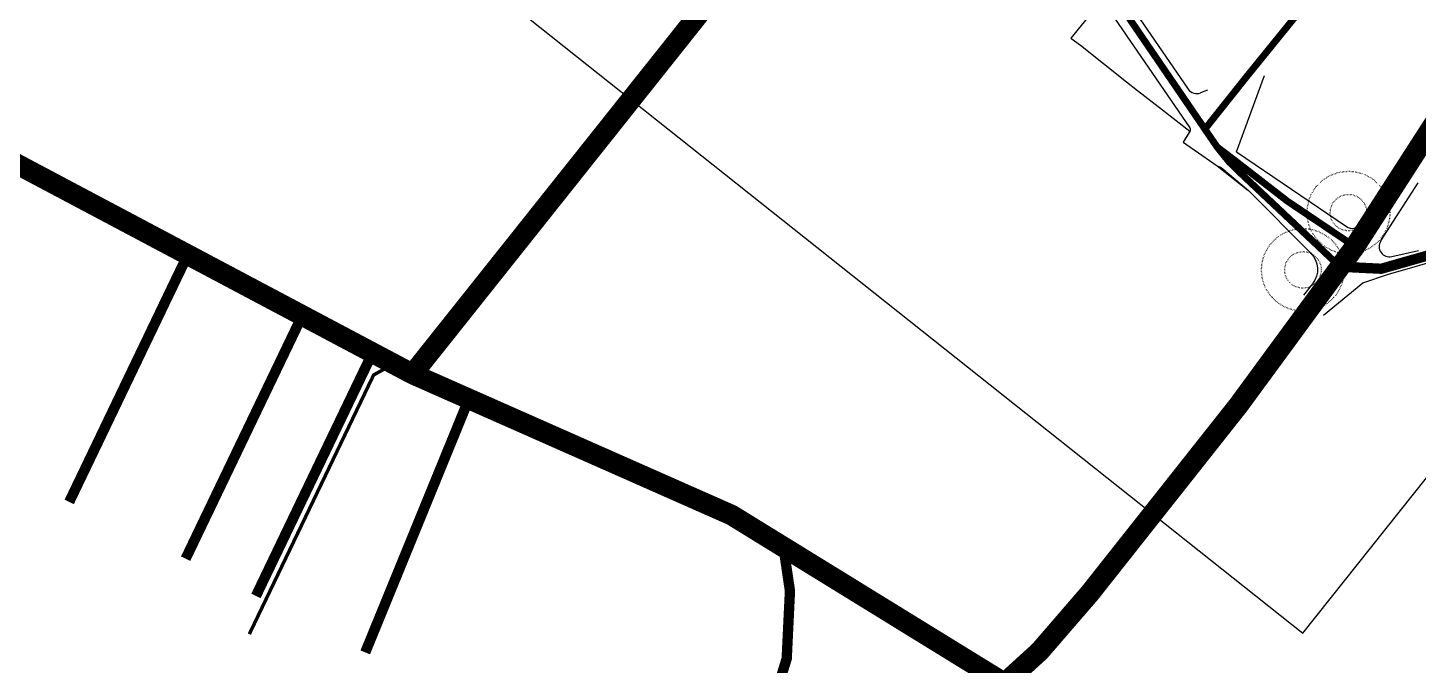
# Model space of a CAD drawing. Header units: metres. Extents: x -664657 to -643449, y -1076720 to -1062383.
# Drawn here: x -663718.5 to -663314.9, y -1063916.5 to -1063731.3 of the extents above; entities that cross this region are included whole.
import ezdxf

# ---------------------------------------------------------------- set-up
doc = ezdxf.new("R2010")
doc.units = ezdxf.units.M
doc.header["$LTSCALE"] = 0.1
for name, pattern in [('DASHED', [19.05, 12.7, -6.35]), ('DOT', [6.35, 0, -6.35]), ('EVENDASH', [6.35, 3.175, -3.175])]:
    doc.linetypes.add(name, pattern=pattern)
doc.layers.add('AA_THER_DOPRAVA', color=142, linetype='Continuous')
doc.layers.add('AA_THER_KOMUNIKACE', color=201, linetype='Continuous')
doc.layers.add('AA_THER_pomocná', color=30, linetype='Continuous', plot=False)
doc.layers.add('FLOATING-WINDOWS', color=2, linetype='Continuous', plot=False)

msp = doc.modelspace()

# ---------------------------------------------------------------- linework, layer by layer
at = {"layer": 'AA_THER_DOPRAVA', "color": 136, "linetype": 'EVENDASH', "ltscale": 5}
for points, const_width in [([(-663142.526, -1063509.965), (-663203.573, -1063599.512), (-663307.74, -1063755.345), (-663333.226, -1063794.914), (-663367.04, -1063841.022), (-663410.17, -1063895.596), (-663424.757, -1063912.496), (-663445.115, -1063931.015), (-663538.752, -1064012.011)], 6), ([(-663293.104, -1063657.269), (-663364.48, -1063745.314), (-663376.774, -1063760.777)], 2), ([(-663606.783, -1063831.932), (-663519.774, -1063722.497), (-663516.33, -1063713.922)], 6), ([(-663740.711, -1063760.826), (-663606.783, -1063831.932), (-663514.148, -1063872.932), (-663434.936, -1063921.756)], 6), ([(-663333.226, -1063794.914), (-663352.905, -1063781.647), (-663368.068, -1063769.891), (-663373.233, -1063765.964), (-663376.774, -1063760.777)], 2), ([(-663283.133, -1063793.866), (-663305.479, -1063795.624), (-663325.581, -1063801.349), (-663337.51, -1063800.756)], 3), ([(-663706.488, -1063869.094), (-663672.062, -1063797.273)], 3), ([(-663672.687, -1063885.579), (-663638.819, -1063814.923)], 3), ([(-663652.282, -1063896.413), (-663618.415, -1063825.756)], 3), ([(-663620.547, -1063912.813), (-663590.445, -1063839.163)], 3), ([(-663528.922, -1063975.854), (-663518.043, -1063960.142), (-663503.741, -1063932.461), (-663498.188, -1063914.638), (-663497.242, -1063894.966), (-663499.128, -1063882.189)], 3)]:
    msp.add_lwpolyline(points, dxfattribs=dict(at, const_width=const_width))
at = {"layer": 'AA_THER_DOPRAVA', "const_width": 2}
msp.add_lwpolyline([(-663516.33, -1063713.922), (-663516.14, -1063712.65), (-663513.241, -1063708.32), (-663490.731, -1063680.009, -0.4101755), (-663479.261, -1063678.619), (-663414.51, -1063710.197), (-663410.865, -1063712.643), (-663405.956, -1063717.808), (-663403.453, -1063721.691), (-663373.233, -1063765.964), (-663369.708, -1063770.347), (-663365.69, -1063774.256), (-663337.731, -1063800.58)], format="xyb", dxfattribs=at)
at = {"layer": 'AA_THER_DOPRAVA', "color": 23, "linetype": 'DASHED', "ltscale": 0.5, "const_width": 1}
msp.add_lwpolyline([(-663654.2, -1063907.496), (-663618.11, -1063832.203), (-663610.56, -1063827.997)], dxfattribs=at)
at = {"layer": 'AA_THER_KOMUNIKACE'}
for p, q in [((-663411.502, -1063705.56), (-663381.628, -1063749.146)), ((-663367.602, -1063767.391), (-663359.493, -1063745.162)), ((-663375.993, -1063749.429), (-663378.053, -1063750.241)), ((-663367.618, -1063767.38), (-663335.704, -1063789.114)), ((-663373.181, -1063771.433), (-663372.008, -1063771.972)), ((-663331.477, -1063788.233), (-663321.545, -1063772.464)), ((-663325.713, -1063793.279), (-663314.899, -1063776.412)), ((-663323.431, -1063802.912), (-663301.743, -1063796.662)), ((-663322.51, -1063797.821), (-663314.806, -1063796.037)), ((-663342.306, -1063814.787), (-663330.931, -1063805.412)), ((-663330.931, -1063805.412), (-663323.431, -1063802.912))]:
    msp.add_line(p, q, dxfattribs=at)
msp.add_lwpolyline([(-663439.243, -1063702.787), (-663428.243, -1063708.537), (-663411.181, -1063720.787), (-663407.056, -1063723.805), (-663415.681, -1063734.305), (-663412.931, -1063736.412), (-663399.493, -1063747.037), (-663396.37, -1063749.52), (-663389.118, -1063755.162), (-663381.118, -1063761.412), (-663383.118, -1063764.558), (-663373.181, -1063771.433), (-663364.441, -1063778.425)], dxfattribs=at)
for points in [[(-663408.382, -1063720.726), (-663381.192, -1063760.396, -0.3003399), (-663381.172, -1063761.498), (-663383.118, -1063764.558)], [(-663372.008, -1063771.972), (-663364.07, -1063778.636), (-663346.007, -1063796.786, -0.3806048), (-663345.512, -1063805.682), (-663348.182, -1063809.04)]]:
    msp.add_lwpolyline(points, format="xyb", dxfattribs=at)
for centre, start, end in [((-663379.153, -1063747.45), 214.42705, 291.51268), ((-663334.016, -1063786.635), 235.74444, 327.79688), ((-663323.187, -1063794.899), 147.33723, 283.03866)]:
    msp.add_arc(centre, 3, start, end, dxfattribs=at)
at = {"layer": 'AA_THER_pomocná', "linetype": 'DOT', "ltscale": 0.5}
for centre, radius in [((-663335.084, -1063785.031), 12), ((-663335.084, -1063785.031), 5.3), ((-663348.314, -1063801.671), 12), ((-663348.314, -1063801.671), 5.3)]:
    msp.add_circle(centre, radius, dxfattribs=at)
at = {"layer": 'FLOATING-WINDOWS', "linetype": 'ByBlock', "lineweight": -3}
msp.add_lwpolyline([(-663677.088, -1063645.855), (-663348.335, -1063907.239), (-663163.5, -1063674.763), (-663492.253, -1063413.38)], close=True, dxfattribs=at)

doc.saveas('drawing.dxf')
